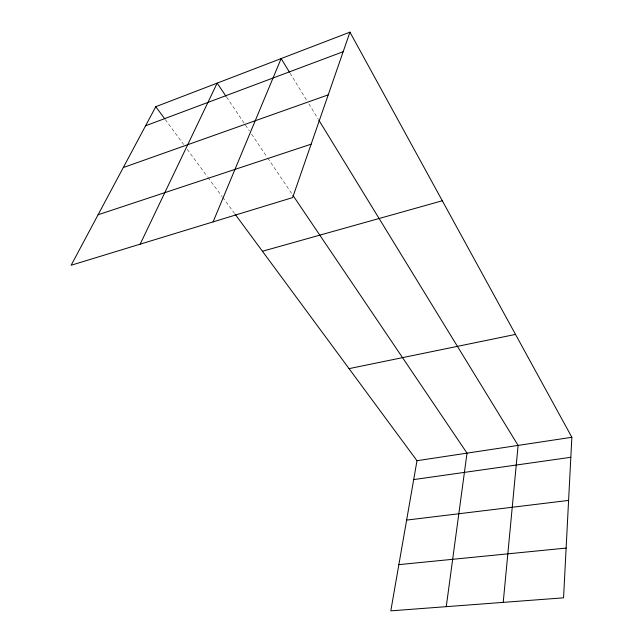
<?xml version="1.0" encoding="UTF-8"?>
<svg xmlns="http://www.w3.org/2000/svg" width="643" height="643" viewBox="0 0 643 643"><rect width="100%" height="100%" fill="white"/><g stroke="black" fill="none" stroke-linecap="round" stroke-linejoin="round"><path stroke-width="0.48" stroke-dasharray="3.21 2.41" d="M165.267 119.558L183.657 144.482M187.217 149.305L207.327 176.568M207.922 177.364L222.092 196.573M222.687 197.377L234.526 213.42M226.593 97.117L244.919 124.26M245.473 125.08L249.363 130.834M251.582 134.13L267.215 157.278M267.777 158.106L292.372 194.532M290.025 73.109L306.791 100.469M308.881 103.885L318.309 119.276"/><path stroke-width="0.96" d="M349.945 32.15L292.637 197.586L71.14 265.246L155.775 106.698L349.945 32.15L571.86 437.28L563.557 597.821L390.807 610.85L416.985 460.709L235.113 214.223M503.22 602.37L518.105 445.414L318.84 120.137M446.258 606.67L467.019 453.138L292.935 195.359M213.09 221.883L281.128 58.569L289.503 72.249M140.174 244.155L217.149 83.132L226.031 96.297M145.591 125.787L343.169 51.713M123.295 167.55L328.227 94.851M98.09 214.762L311.14 144.169M262.44 251.252L442.304 200.761M349.053 368.64L515.517 334.416M416.985 460.709L571.86 437.28M413.69 479.582L570.823 457.294M406.625 520.099L568.589 500.415M398.861 564.634L566.129 548.077M155.775 106.698L164.68 118.754"/></g></svg>
